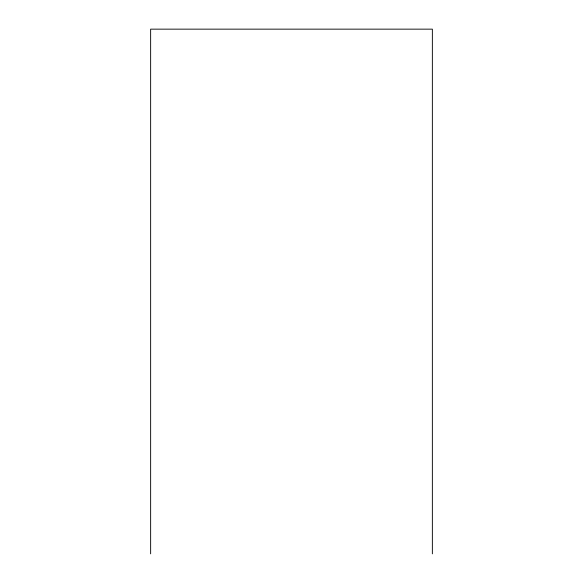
<?xml version="1.0" encoding="UTF-8"?>
<svg xmlns="http://www.w3.org/2000/svg" width="583" height="583" viewBox="0 0 583 583"><rect width="100%" height="100%" fill="white"/><g stroke="black" fill="none" stroke-linecap="round" stroke-linejoin="round"><path stroke-width="0.87" d="M432.36 553.85L432.36 29.15L150.64 29.15L150.64 553.85"/></g></svg>
